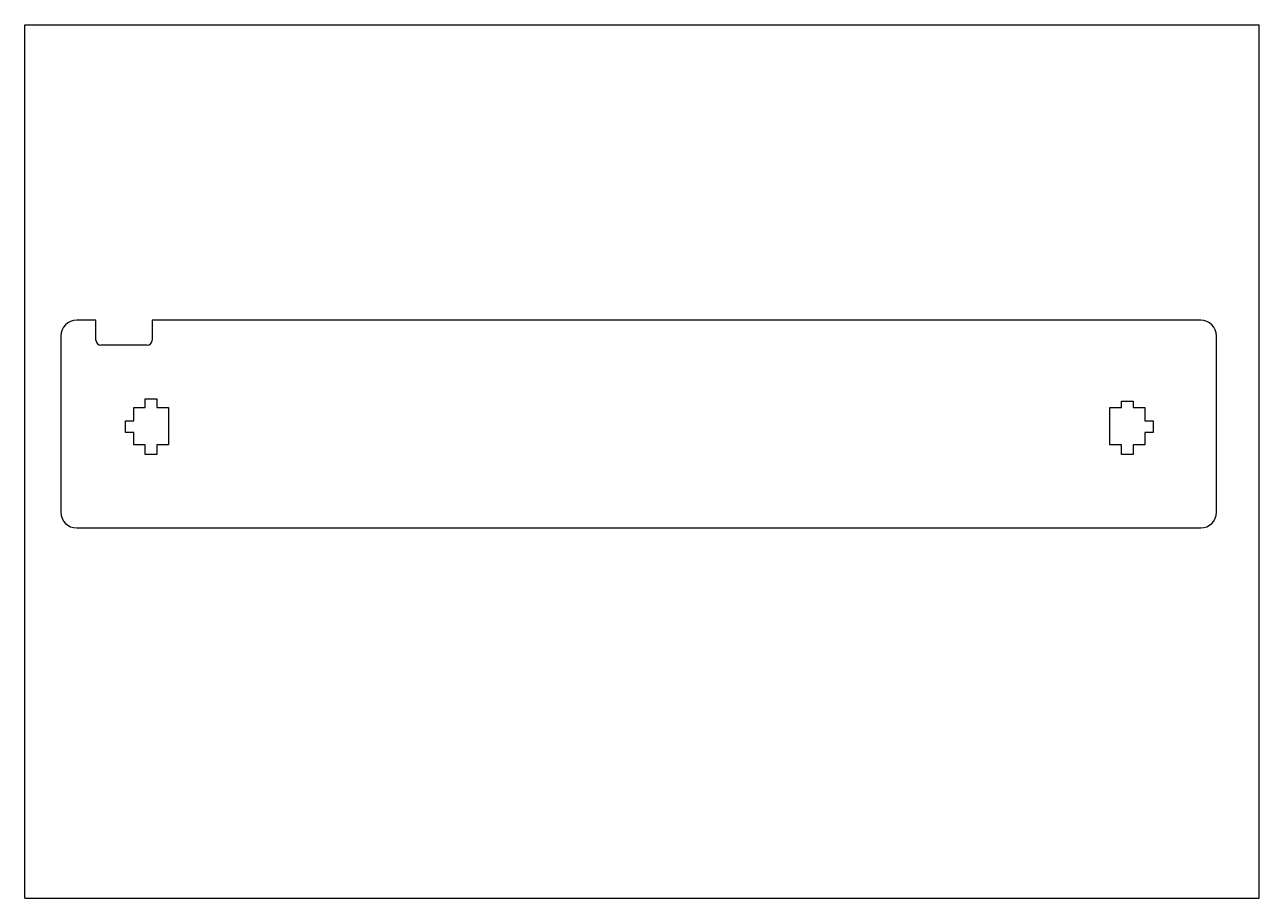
# Model space of a CAD drawing. Header units: millimetres. Extents: x 0 to 297, y 0 to 210.
import ezdxf

# ---------------------------------------------------------------- set-up
doc = ezdxf.new("R2010")
doc.units = ezdxf.units.MM
doc.header["$LTSCALE"] = 16.335
doc.layers.get('0').update_dxf_attribs({"linetype": 'CONTINUOUS'})

msp = doc.modelspace()

# ---------------------------------------------------------------- linework, layer by layer
at = {"color": 7, "linetype": 'CONTINUOUS'}
for p, q in [((0, 0), (0, 210)), ((0, 210), (297, 210)), ((297, 0), (297, 210)), ((17.15, 138.97), (12.52, 138.97)), ((17.15, 134.17), (17.15, 138.97)), ((30.65, 138.97), (30.65, 134.17)), ((282.92, 138.97), (30.65, 138.97)), ((8.72, 135.17), (8.72, 92.82)), ((286.72, 92.82), (286.72, 135.17)), ((29.45, 132.97), (18.35, 132.97)), ((29.02, 117.95), (29.02, 120.04)), ((29.02, 120.04), (31.82, 120.04)), ((31.82, 120.04), (31.82, 117.95)), ((263.87, 119.54), (266.67, 119.54)), ((263.87, 117.95), (263.87, 119.54)), ((266.67, 119.54), (266.67, 117.95)), ((26.22, 114.77), (26.22, 117.95)), ((26.22, 117.95), (29.02, 117.95)), ((31.82, 117.95), (34.62, 117.95)), ((34.62, 117.95), (34.62, 109.04)), ((261.07, 117.95), (263.87, 117.95)), ((261.07, 109.04), (261.07, 117.95)), ((266.67, 117.95), (269.47, 117.95)), ((269.47, 117.95), (269.47, 114.77)), ((24.25, 111.97), (24.25, 114.77)), ((24.25, 114.77), (26.22, 114.77)), ((269.47, 114.77), (271.44, 114.77)), ((271.44, 114.77), (271.44, 111.97)), ((26.22, 111.97), (24.25, 111.97)), ((26.22, 109.04), (26.22, 111.97)), ((271.44, 111.97), (269.47, 111.97)), ((269.47, 111.97), (269.47, 109.04)), ((29.02, 109.04), (26.22, 109.04)), ((29.02, 106.7), (29.02, 109.04)), ((31.82, 109.04), (31.82, 106.7)), ((34.62, 109.04), (31.82, 109.04)), ((263.87, 109.04), (261.07, 109.04)), ((263.87, 106.7), (263.87, 109.04)), ((269.47, 109.04), (266.67, 109.04)), ((266.67, 109.04), (266.67, 106.7)), ((31.82, 106.7), (29.02, 106.7)), ((266.67, 106.7), (263.87, 106.7)), ((12.52, 89.02), (282.92, 89.02)), ((0, 0), (297, 0))]:
    msp.add_line(p, q, dxfattribs=at)
for centre, radius, start, end in [((12.52, 135.17), 3.8, 90, 180), ((282.92, 135.17), 3.8, 0, 90), ((18.35, 134.17), 1.2, 180, 270), ((29.45, 134.17), 1.2, 270, 360), ((12.52, 92.82), 3.8, 180, 270), ((282.92, 92.82), 3.8, 270, 360)]:
    msp.add_arc(centre, radius, start, end, dxfattribs=at)

doc.saveas('drawing.dxf')
